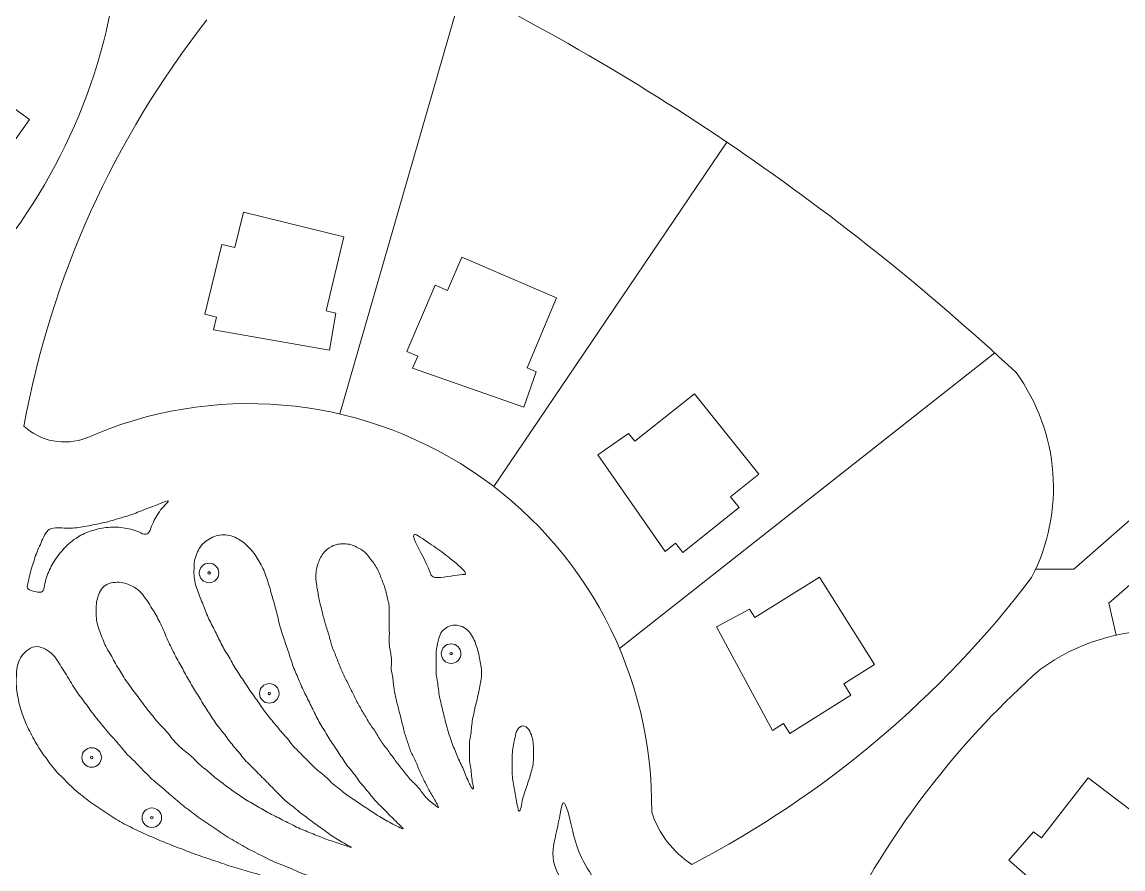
# Model space of a CAD drawing. Header units: inches. Extents: x 36 to 71.8, y 17.4 to 61.8.
# Drawn here: x 49.29 to 63.91, y 40.29 to 51.54 of the extents above; entities that cross this region are included whole.
import ezdxf

# ---------------------------------------------------------------- set-up
doc = ezdxf.new("R2010")
doc.units = ezdxf.units.IN
doc.header["$MEASUREMENT"] = 0
for name, color, linetype, lineweight in [('00_SOURCE_FROZEN', 7, 'CONTINUOUS', 18), ('10_EXISTING_UNCHANGED', 7, 'CONTINUOUS', 13), ('11_EXISTING_TRIMMED', 7, 'CONTINUOUS', 13), ('40_PLANTS', 7, 'CONTINUOUS', 13)]:
    doc.layers.add(name, color=color, linetype=linetype, lineweight=lineweight)

# ---------------------------------------------------------------- blocks, each defined once
blk = doc.blocks.new('TREE')
for radius in [1, 0.13]:
    blk.add_circle((0, 0), radius)

msp = doc.modelspace()

# ---------------------------------------------------------------- linework, layer by layer
at = {"layer": '00_SOURCE_FROZEN'}
msp.add_line((63.257, 44.272), (62.748, 44.272), dxfattribs=at)
for points in [[(55.143, 52), (53.51, 46.333)], [(63.257, 44.272), (68.329, 48.719), (68.329, 49.231), (68.73, 49.6), (69.33, 49.6), (71.442, 51.512), (71.442, 50.696), (69.711, 49.177), (69.725, 48.651), (69.304, 48.218), (68.761, 48.218), (63.72, 43.82), (63.817, 43.397)], [(55.552, 45.371), (58.647, 49.945)], [(62.206, 47.145), (57.223, 43.22)]]:
    msp.add_lwpolyline(points, dxfattribs=at)
for points in [[(48.804, 49.422), (49.389, 50.246), (48.277, 51.045), (47.995, 50.654), (47.85, 50.758), (47.292, 49.982), (47.421, 49.889), (47.319, 49.747), (48.648, 48.921), (48.911, 49.345)], [(53.327, 47.704), (53.561, 48.687), (52.231, 49.012), (52.116, 48.544), (51.942, 48.586), (51.715, 47.658), (51.87, 47.62), (51.829, 47.45), (53.37, 47.181), (53.455, 47.672)], [(55.995, 46.944), (56.387, 47.876), (55.128, 48.415), (54.938, 47.972), (54.774, 48.042), (54.397, 47.164), (54.544, 47.101), (54.475, 46.94), (55.951, 46.422), (56.116, 46.892)], [(57.426, 45.973), (58.218, 46.601), (59.075, 45.534), (58.699, 45.232), (58.811, 45.092), (58.066, 44.493), (57.966, 44.618), (57.83, 44.508), (56.934, 45.791), (57.343, 46.076)], [(59.019, 43.63), (59.878, 44.165), (60.608, 43.006), (60.2, 42.749), (60.296, 42.598), (59.487, 42.088), (59.402, 42.222), (59.254, 42.129), (58.511, 43.505), (58.949, 43.742)], [(62.827, 40.702), (63.445, 41.502), (64.534, 40.672), (64.241, 40.288), (64.384, 40.18), (63.804, 39.42), (63.677, 39.516), (63.571, 39.377), (62.394, 40.407), (62.722, 40.782)]]:
    msp.add_lwpolyline(points, close=True, dxfattribs=at)
for points in [[(50.14, 46.014, -0.546754), (57.65, 41.045, 0.171391), (58.184, 40.351, 0.171391)], [(60.29, 39.74, -0.089338), (62.813, 42.944, -0.322066), (66.051, 42.944, -0.030946), (69.111, 38.833, -0.044664), (70.78, 33.554, -0.301674), (68.967, 31.144, -0.082145), (65.591, 31.078)]]:
    msp.add_lwpolyline(points, format="xyb", dxfattribs=at)
for centre, radius, start, end in [((40.939, 23.771), 31.601, 47.0054, 64.8874), ((43.034, 53.196), 7.583, 313.0815, 348.6437), ((61.436, 43.951), 12.326, 141.8448, 169.6154), ((60.387, 45.356), 2.599, 332.6099, 36.0186), ((49.852, 46.755), 0.794, 227.0981, 291.2465), ((51.961, 52.291), 13.465, 297.5281, 322.8549)]:
    msp.add_arc(centre, radius, start, end, dxfattribs=at)
at = {"layer": '10_EXISTING_UNCHANGED'}
for points, knots in [([(54.495, 44.732), (54.522, 44.742), (54.618, 44.673), (54.7, 44.615), (54.776, 44.561), (54.841, 44.516), (54.916, 44.46), (54.991, 44.403), (55.076, 44.335), (55.133, 44.277), (55.163, 44.246), (55.184, 44.219), (55.176, 44.208), (55.17, 44.199), (55.143, 44.201), (55.106, 44.198), (55.012, 44.19), (54.855, 44.153), (54.781, 44.161), (54.715, 44.168), (54.714, 44.211), (54.684, 44.286), (54.624, 44.436), (54.446, 44.714), (54.495, 44.732)], [0, 0, 0, 0, 0.133458, 0.133458, 0.133458, 0.256225, 0.256225, 0.256225, 0.380923, 0.380923, 0.380923, 0.446528, 0.446528, 0.446528, 0.500426, 0.500426, 0.500426, 0.636497, 0.636497, 0.636497, 0.756742, 0.756742, 0.756742, 1, 1, 1, 1]), ([(56.482, 41.17), (56.513, 41.171), (56.556, 40.985), (56.59, 40.839), (56.622, 40.702), (56.647, 40.601), (56.697, 40.489), (56.751, 40.369), (56.834, 40.236), (56.908, 40.115), (56.942, 40.057), (56.975, 40.003), (56.963, 39.965), (56.952, 39.929), (56.897, 39.909), (56.843, 39.906), (56.605, 39.891), (56.365, 40.179), (56.341, 40.446), (56.329, 40.58), (56.372, 40.709), (56.404, 40.863), (56.433, 41.006), (56.452, 41.17), (56.482, 41.17)], [0, 0, 0, 0, 0.127595, 0.127595, 0.127595, 0.247493, 0.247493, 0.247493, 0.375386, 0.375386, 0.375386, 0.435352, 0.435352, 0.435352, 0.494355, 0.494355, 0.494355, 0.750733, 0.750733, 0.750733, 0.880041, 0.880041, 0.880041, 1, 1, 1, 1])]:
    msp.add_open_spline(points, degree=3, knots=knots, dxfattribs=at)
at = {"layer": '11_EXISTING_TRIMMED'}
for points, knots in [([(49.361, 44.019), (49.352, 44.04), (49.363, 44.076), (49.372, 44.113), (49.381, 44.149), (49.388, 44.185), (49.397, 44.22), (49.406, 44.255), (49.416, 44.289), (49.427, 44.323), (49.437, 44.357), (49.449, 44.392), (49.46, 44.426), (49.472, 44.46), (49.484, 44.494), (49.498, 44.527), (49.512, 44.561), (49.528, 44.593), (49.542, 44.626), (49.557, 44.659), (49.571, 44.692), (49.588, 44.724), (49.605, 44.756), (49.626, 44.787), (49.655, 44.803), (49.685, 44.818), (49.722, 44.82), (49.76, 44.82), (49.798, 44.82), (49.836, 44.818), (49.873, 44.817), (49.911, 44.816), (49.949, 44.816), (49.985, 44.819), (50.022, 44.822), (50.057, 44.829), (50.093, 44.836), (50.128, 44.842), (50.164, 44.847), (50.2, 44.854), (50.235, 44.86), (50.271, 44.867), (50.306, 44.874), (50.341, 44.881), (50.376, 44.889), (50.411, 44.898), (50.446, 44.907), (50.48, 44.918), (50.515, 44.928), (50.549, 44.939), (50.584, 44.948), (50.618, 44.958), (50.653, 44.967), (50.687, 44.977), (50.721, 44.989), (50.756, 45), (50.789, 45.013), (50.823, 45.027), (50.856, 45.04), (50.889, 45.054), (50.923, 45.067), (50.957, 45.079), (50.991, 45.091), (51.024, 45.103), (51.057, 45.116), (51.088, 45.13), (51.126, 45.145), (51.163, 45.159), (51.206, 45.176), (51.223, 45.178), (51.239, 45.18), (51.23, 45.167), (51.208, 45.144), (51.187, 45.122), (51.154, 45.089), (51.129, 45.058), (51.104, 45.027), (51.088, 44.998), (51.07, 44.967), (51.053, 44.937), (51.035, 44.906), (51.02, 44.871), (51.005, 44.835), (50.994, 44.794), (50.978, 44.768), (50.962, 44.742), (50.941, 44.731), (50.912, 44.737), (50.883, 44.742), (50.847, 44.763), (50.812, 44.778), (50.776, 44.792), (50.742, 44.8), (50.707, 44.807), (50.673, 44.815), (50.637, 44.823), (50.601, 44.826), (50.564, 44.83), (50.526, 44.829), (50.489, 44.828), (50.451, 44.828), (50.414, 44.828), (50.378, 44.823), (50.341, 44.818), (50.307, 44.809), (50.272, 44.799), (50.238, 44.79), (50.203, 44.78), (50.169, 44.767), (50.135, 44.754), (50.103, 44.739), (50.071, 44.722), (50.039, 44.704), (50.008, 44.685), (49.978, 44.664), (49.949, 44.643), (49.921, 44.619), (49.894, 44.593), (49.866, 44.568), (49.839, 44.541), (49.815, 44.513), (49.791, 44.485), (49.769, 44.455), (49.749, 44.426), (49.728, 44.396), (49.707, 44.366), (49.69, 44.334), (49.672, 44.303), (49.657, 44.27), (49.642, 44.237), (49.628, 44.205), (49.615, 44.172), (49.605, 44.136), (49.595, 44.1), (49.589, 44.06), (49.582, 44.028), (49.574, 43.996), (49.565, 43.972), (49.54, 43.966), (49.514, 43.96), (49.472, 43.973), (49.436, 43.982), (49.4, 43.991), (49.371, 43.997), (49.361, 44.019)], [0, 0, 0, 0, 0.020833, 0.020833, 0.020833, 0.041667, 0.041667, 0.041667, 0.0625, 0.0625, 0.0625, 0.083333, 0.083333, 0.083333, 0.104167, 0.104167, 0.104167, 0.125, 0.125, 0.125, 0.145833, 0.145833, 0.145833, 0.166667, 0.166667, 0.166667, 0.1875, 0.1875, 0.1875, 0.208333, 0.208333, 0.208333, 0.229167, 0.229167, 0.229167, 0.25, 0.25, 0.25, 0.270833, 0.270833, 0.270833, 0.291667, 0.291667, 0.291667, 0.3125, 0.3125, 0.3125, 0.333333, 0.333333, 0.333333, 0.354167, 0.354167, 0.354167, 0.375, 0.375, 0.375, 0.395833, 0.395833, 0.395833, 0.416667, 0.416667, 0.416667, 0.4375, 0.4375, 0.4375, 0.458333, 0.458333, 0.458333, 0.479167, 0.479167, 0.479167, 0.5, 0.5, 0.5, 0.520833, 0.520833, 0.520833, 0.541667, 0.541667, 0.541667, 0.5625, 0.5625, 0.5625, 0.583333, 0.583333, 0.583333, 0.604167, 0.604167, 0.604167, 0.625, 0.625, 0.625, 0.645833, 0.645833, 0.645833, 0.666667, 0.666667, 0.666667, 0.6875, 0.6875, 0.6875, 0.708333, 0.708333, 0.708333, 0.729167, 0.729167, 0.729167, 0.75, 0.75, 0.75, 0.770833, 0.770833, 0.770833, 0.791667, 0.791667, 0.791667, 0.8125, 0.8125, 0.8125, 0.833333, 0.833333, 0.833333, 0.854167, 0.854167, 0.854167, 0.875, 0.875, 0.875, 0.895833, 0.895833, 0.895833, 0.916667, 0.916667, 0.916667, 0.9375, 0.9375, 0.9375, 0.958333, 0.958333, 0.958333, 0.979167, 0.979167, 0.979167, 1, 1, 1, 1]), ([(51.656, 44.57), (51.676, 44.598), (51.702, 44.621), (51.73, 44.642), (51.758, 44.663), (51.788, 44.681), (51.819, 44.695), (51.851, 44.709), (51.884, 44.72), (51.917, 44.725), (51.95, 44.73), (51.982, 44.73), (52.015, 44.725), (52.048, 44.719), (52.082, 44.709), (52.114, 44.695), (52.146, 44.681), (52.176, 44.664), (52.205, 44.645), (52.233, 44.625), (52.26, 44.603), (52.284, 44.579), (52.309, 44.556), (52.33, 44.53), (52.351, 44.503), (52.372, 44.476), (52.393, 44.447), (52.411, 44.418), (52.43, 44.389), (52.448, 44.359), (52.464, 44.328), (52.48, 44.297), (52.495, 44.266), (52.508, 44.234), (52.52, 44.202), (52.531, 44.169), (52.542, 44.137), (52.553, 44.104), (52.564, 44.072), (52.574, 44.039), (52.584, 44.006), (52.592, 43.973), (52.601, 43.94), (52.611, 43.907), (52.621, 43.874), (52.631, 43.841), (52.64, 43.808), (52.649, 43.775), (52.658, 43.742), (52.667, 43.708), (52.675, 43.675), (52.683, 43.641), (52.69, 43.608), (52.698, 43.574), (52.707, 43.541), (52.716, 43.508), (52.725, 43.475), (52.736, 43.442), (52.746, 43.409), (52.758, 43.377), (52.768, 43.344), (52.779, 43.312), (52.79, 43.279), (52.801, 43.247), (52.812, 43.214), (52.823, 43.181), (52.834, 43.149), (52.844, 43.116), (52.855, 43.084), (52.866, 43.051), (52.876, 43.018), (52.886, 42.985), (52.899, 42.953), (52.912, 42.921), (52.927, 42.89), (52.941, 42.858), (52.955, 42.827), (52.967, 42.795), (52.98, 42.763), (52.994, 42.731), (53.007, 42.699), (53.022, 42.668), (53.037, 42.637), (53.053, 42.606), (53.069, 42.575), (53.085, 42.543), (53.1, 42.512), (53.115, 42.481), (53.131, 42.45), (53.146, 42.419), (53.162, 42.388), (53.177, 42.356), (53.192, 42.325), (53.207, 42.294), (53.223, 42.263), (53.24, 42.232), (53.258, 42.203), (53.276, 42.173), (53.294, 42.143), (53.312, 42.114), (53.33, 42.084), (53.347, 42.054), (53.365, 42.025), (53.384, 41.995), (53.404, 41.967), (53.423, 41.938), (53.442, 41.909), (53.462, 41.88), (53.481, 41.851), (53.5, 41.822), (53.519, 41.793), (53.538, 41.764), (53.557, 41.735), (53.575, 41.705), (53.596, 41.677), (53.616, 41.649), (53.639, 41.623), (53.662, 41.596), (53.684, 41.569), (53.705, 41.541), (53.726, 41.513), (53.746, 41.485), (53.766, 41.456), (53.788, 41.429), (53.81, 41.401), (53.834, 41.375), (53.856, 41.349), (53.879, 41.322), (53.9, 41.294), (53.922, 41.267), (53.944, 41.239), (53.966, 41.212), (53.99, 41.186), (54.015, 41.16), (54.041, 41.136), (54.067, 41.111), (54.092, 41.085), (54.117, 41.06), (54.142, 41.034), (54.167, 41.009), (54.191, 40.985), (54.217, 40.959), (54.242, 40.933), (54.269, 40.906), (54.296, 40.88), (54.323, 40.854), (54.349, 40.828), (54.348, 40.823), (54.347, 40.818), (54.319, 40.832), (54.288, 40.848), (54.257, 40.864), (54.222, 40.881), (54.19, 40.898), (54.158, 40.914), (54.129, 40.931), (54.1, 40.948), (54.071, 40.965), (54.041, 40.984), (54.011, 41.002), (53.981, 41.021), (53.952, 41.039), (53.923, 41.058), (53.894, 41.077), (53.866, 41.097), (53.837, 41.116), (53.808, 41.135), (53.779, 41.154), (53.75, 41.174), (53.721, 41.193), (53.693, 41.213), (53.664, 41.232), (53.635, 41.251), (53.606, 41.27), (53.578, 41.291), (53.551, 41.312), (53.524, 41.336), (53.497, 41.358), (53.47, 41.38), (53.441, 41.4), (53.415, 41.423), (53.388, 41.446), (53.364, 41.472), (53.339, 41.497), (53.313, 41.522), (53.286, 41.545), (53.259, 41.566), (53.231, 41.588), (53.203, 41.608), (53.177, 41.632), (53.151, 41.656), (53.127, 41.683), (53.102, 41.708), (53.077, 41.734), (53.052, 41.759), (53.027, 41.785), (53.001, 41.81), (52.976, 41.835), (52.951, 41.86), (52.925, 41.886), (52.9, 41.911), (52.877, 41.938), (52.855, 41.965), (52.837, 41.994), (52.814, 42.021), (52.792, 42.048), (52.765, 42.073), (52.742, 42.099), (52.719, 42.125), (52.698, 42.154), (52.676, 42.181), (52.654, 42.208), (52.631, 42.234), (52.608, 42.261), (52.585, 42.288), (52.563, 42.315), (52.542, 42.343), (52.52, 42.37), (52.5, 42.398), (52.48, 42.427), (52.46, 42.456), (52.441, 42.485), (52.421, 42.513), (52.401, 42.542), (52.38, 42.569), (52.36, 42.597), (52.339, 42.626), (52.319, 42.654), (52.3, 42.683), (52.281, 42.712), (52.262, 42.741), (52.243, 42.77), (52.224, 42.799), (52.205, 42.828), (52.185, 42.857), (52.166, 42.886), (52.148, 42.915), (52.129, 42.945), (52.111, 42.974), (52.094, 43.004), (52.077, 43.034), (52.059, 43.064), (52.042, 43.094), (52.024, 43.124), (52.006, 43.154), (51.987, 43.183), (51.97, 43.213), (51.953, 43.243), (51.937, 43.274), (51.922, 43.305), (51.906, 43.336), (51.891, 43.368), (51.876, 43.399), (51.86, 43.43), (51.845, 43.461), (51.829, 43.492), (51.813, 43.523), (51.797, 43.554), (51.782, 43.585), (51.767, 43.616), (51.753, 43.648), (51.739, 43.68), (51.726, 43.712), (51.714, 43.744), (51.702, 43.776), (51.689, 43.808), (51.676, 43.84), (51.664, 43.872), (51.651, 43.904), (51.638, 43.936), (51.626, 43.968), (51.614, 44), (51.602, 44.033), (51.593, 44.066), (51.583, 44.099), (51.577, 44.132), (51.574, 44.167), (51.571, 44.202), (51.571, 44.238), (51.572, 44.274), (51.573, 44.31), (51.573, 44.345), (51.579, 44.379), (51.585, 44.413), (51.596, 44.445), (51.609, 44.478), (51.621, 44.51), (51.636, 44.542), (51.656, 44.57)], [0, 0, 0, 0, 0.010417, 0.010417, 0.010417, 0.020833, 0.020833, 0.020833, 0.03125, 0.03125, 0.03125, 0.041667, 0.041667, 0.041667, 0.052083, 0.052083, 0.052083, 0.0625, 0.0625, 0.0625, 0.072917, 0.072917, 0.072917, 0.083333, 0.083333, 0.083333, 0.09375, 0.09375, 0.09375, 0.104167, 0.104167, 0.104167, 0.114583, 0.114583, 0.114583, 0.125, 0.125, 0.125, 0.135417, 0.135417, 0.135417, 0.145833, 0.145833, 0.145833, 0.15625, 0.15625, 0.15625, 0.166667, 0.166667, 0.166667, 0.177083, 0.177083, 0.177083, 0.1875, 0.1875, 0.1875, 0.197917, 0.197917, 0.197917, 0.208333, 0.208333, 0.208333, 0.21875, 0.21875, 0.21875, 0.229167, 0.229167, 0.229167, 0.239583, 0.239583, 0.239583, 0.25, 0.25, 0.25, 0.260417, 0.260417, 0.260417, 0.270833, 0.270833, 0.270833, 0.28125, 0.28125, 0.28125, 0.291667, 0.291667, 0.291667, 0.302083, 0.302083, 0.302083, 0.3125, 0.3125, 0.3125, 0.322917, 0.322917, 0.322917, 0.333333, 0.333333, 0.333333, 0.34375, 0.34375, 0.34375, 0.354167, 0.354167, 0.354167, 0.364583, 0.364583, 0.364583, 0.375, 0.375, 0.375, 0.385417, 0.385417, 0.385417, 0.395833, 0.395833, 0.395833, 0.40625, 0.40625, 0.40625, 0.416667, 0.416667, 0.416667, 0.427083, 0.427083, 0.427083, 0.4375, 0.4375, 0.4375, 0.447917, 0.447917, 0.447917, 0.458333, 0.458333, 0.458333, 0.46875, 0.46875, 0.46875, 0.479167, 0.479167, 0.479167, 0.489583, 0.489583, 0.489583, 0.5, 0.5, 0.5, 0.510417, 0.510417, 0.510417, 0.520833, 0.520833, 0.520833, 0.53125, 0.53125, 0.53125, 0.541667, 0.541667, 0.541667, 0.552083, 0.552083, 0.552083, 0.5625, 0.5625, 0.5625, 0.572917, 0.572917, 0.572917, 0.583333, 0.583333, 0.583333, 0.59375, 0.59375, 0.59375, 0.604167, 0.604167, 0.604167, 0.614583, 0.614583, 0.614583, 0.625, 0.625, 0.625, 0.635417, 0.635417, 0.635417, 0.645833, 0.645833, 0.645833, 0.65625, 0.65625, 0.65625, 0.666667, 0.666667, 0.666667, 0.677083, 0.677083, 0.677083, 0.6875, 0.6875, 0.6875, 0.697917, 0.697917, 0.697917, 0.708333, 0.708333, 0.708333, 0.71875, 0.71875, 0.71875, 0.729167, 0.729167, 0.729167, 0.739583, 0.739583, 0.739583, 0.75, 0.75, 0.75, 0.760417, 0.760417, 0.760417, 0.770833, 0.770833, 0.770833, 0.78125, 0.78125, 0.78125, 0.791667, 0.791667, 0.791667, 0.802083, 0.802083, 0.802083, 0.8125, 0.8125, 0.8125, 0.822917, 0.822917, 0.822917, 0.833333, 0.833333, 0.833333, 0.84375, 0.84375, 0.84375, 0.854167, 0.854167, 0.854167, 0.864583, 0.864583, 0.864583, 0.875, 0.875, 0.875, 0.885417, 0.885417, 0.885417, 0.895833, 0.895833, 0.895833, 0.90625, 0.90625, 0.90625, 0.916667, 0.916667, 0.916667, 0.927083, 0.927083, 0.927083, 0.9375, 0.9375, 0.9375, 0.947917, 0.947917, 0.947917, 0.958333, 0.958333, 0.958333, 0.96875, 0.96875, 0.96875, 0.979167, 0.979167, 0.979167, 0.989583, 0.989583, 0.989583, 1, 1, 1, 1]), ([(53.275, 44.464), (53.291, 44.488), (53.31, 44.509), (53.332, 44.528), (53.353, 44.547), (53.377, 44.563), (53.402, 44.575), (53.427, 44.588), (53.453, 44.598), (53.481, 44.603), (53.509, 44.608), (53.538, 44.608), (53.567, 44.607), (53.596, 44.607), (53.625, 44.605), (53.652, 44.598), (53.679, 44.591), (53.704, 44.579), (53.729, 44.566), (53.755, 44.554), (53.78, 44.541), (53.804, 44.525), (53.828, 44.51), (53.85, 44.492), (53.868, 44.47), (53.887, 44.449), (53.902, 44.425), (53.919, 44.402), (53.936, 44.379), (53.955, 44.357), (53.971, 44.334), (53.987, 44.311), (54, 44.286), (54.012, 44.261), (54.025, 44.235), (54.036, 44.209), (54.047, 44.183), (54.057, 44.157), (54.067, 44.131), (54.077, 44.105), (54.088, 44.079), (54.098, 44.053), (54.106, 44.026), (54.115, 44), (54.121, 43.972), (54.127, 43.945), (54.134, 43.918), (54.141, 43.891), (54.148, 43.864), (54.154, 43.837), (54.161, 43.81), (54.164, 43.781), (54.166, 43.753), (54.166, 43.724), (54.165, 43.695), (54.165, 43.666), (54.165, 43.637), (54.165, 43.607), (54.165, 43.578), (54.165, 43.549), (54.165, 43.52), (54.165, 43.491), (54.165, 43.462), (54.166, 43.433), (54.166, 43.404), (54.166, 43.375), (54.165, 43.346), (54.165, 43.317), (54.163, 43.287), (54.166, 43.259), (54.168, 43.23), (54.174, 43.203), (54.18, 43.175), (54.185, 43.148), (54.191, 43.12), (54.193, 43.092), (54.195, 43.064), (54.194, 43.034), (54.193, 43.005), (54.192, 42.975), (54.191, 42.946), (54.194, 42.918), (54.198, 42.889), (54.206, 42.863), (54.211, 42.835), (54.216, 42.807), (54.218, 42.779), (54.22, 42.751), (54.223, 42.723), (54.227, 42.694), (54.232, 42.667), (54.237, 42.639), (54.243, 42.612), (54.249, 42.584), (54.255, 42.557), (54.26, 42.529), (54.267, 42.502), (54.273, 42.475), (54.281, 42.448), (54.288, 42.421), (54.295, 42.394), (54.301, 42.367), (54.308, 42.339), (54.315, 42.312), (54.321, 42.285), (54.328, 42.258), (54.335, 42.231), (54.342, 42.204), (54.348, 42.177), (54.355, 42.149), (54.361, 42.122), (54.369, 42.095), (54.377, 42.068), (54.386, 42.042), (54.395, 42.015), (54.404, 41.989), (54.413, 41.962), (54.421, 41.936), (54.43, 41.909), (54.439, 41.882), (54.449, 41.856), (54.46, 41.83), (54.473, 41.805), (54.486, 41.78), (54.499, 41.755), (54.512, 41.73), (54.523, 41.704), (54.534, 41.678), (54.542, 41.651), (54.552, 41.625), (54.563, 41.599), (54.575, 41.574), (54.587, 41.548), (54.6, 41.523), (54.613, 41.498), (54.626, 41.472), (54.638, 41.447), (54.651, 41.422), (54.663, 41.396), (54.676, 41.371), (54.688, 41.345), (54.702, 41.321), (54.716, 41.296), (54.732, 41.273), (54.746, 41.249), (54.761, 41.225), (54.774, 41.199), (54.789, 41.172), (54.803, 41.146), (54.818, 41.118), (54.82, 41.109), (54.821, 41.1), (54.809, 41.11), (54.79, 41.124), (54.77, 41.139), (54.743, 41.159), (54.72, 41.178), (54.696, 41.197), (54.676, 41.217), (54.657, 41.238), (54.638, 41.258), (54.62, 41.281), (54.603, 41.304), (54.586, 41.327), (54.57, 41.35), (54.551, 41.372), (54.532, 41.393), (54.511, 41.414), (54.49, 41.434), (54.469, 41.454), (54.447, 41.474), (54.429, 41.496), (54.41, 41.518), (54.394, 41.541), (54.377, 41.563), (54.36, 41.586), (54.341, 41.608), (54.323, 41.63), (54.305, 41.652), (54.288, 41.675), (54.271, 41.697), (54.254, 41.72), (54.237, 41.742), (54.22, 41.765), (54.203, 41.788), (54.186, 41.811), (54.17, 41.834), (54.153, 41.857), (54.136, 41.879), (54.119, 41.902), (54.101, 41.924), (54.084, 41.947), (54.067, 41.97), (54.051, 41.993), (54.037, 42.017), (54.023, 42.042), (54.008, 42.066), (53.994, 42.091), (53.979, 42.114), (53.964, 42.138), (53.947, 42.161), (53.931, 42.184), (53.915, 42.208), (53.899, 42.231), (53.884, 42.255), (53.87, 42.279), (53.856, 42.304), (53.841, 42.328), (53.827, 42.352), (53.813, 42.377), (53.798, 42.401), (53.784, 42.425), (53.769, 42.449), (53.756, 42.474), (53.742, 42.499), (53.73, 42.524), (53.718, 42.55), (53.706, 42.575), (53.693, 42.601), (53.68, 42.626), (53.667, 42.651), (53.655, 42.676), (53.642, 42.702), (53.63, 42.727), (53.617, 42.753), (53.604, 42.778), (53.592, 42.803), (53.579, 42.828), (53.566, 42.854), (53.553, 42.879), (53.54, 42.904), (53.529, 42.93), (53.519, 42.956), (53.51, 42.982), (53.499, 43.008), (53.489, 43.035), (53.478, 43.06), (53.468, 43.086), (53.457, 43.112), (53.448, 43.139), (53.437, 43.165), (53.427, 43.191), (53.415, 43.216), (53.406, 43.243), (53.396, 43.269), (53.389, 43.296), (53.383, 43.323), (53.376, 43.35), (53.37, 43.378), (53.362, 43.405), (53.354, 43.431), (53.344, 43.458), (53.335, 43.484), (53.326, 43.511), (53.318, 43.537), (53.31, 43.564), (53.303, 43.591), (53.296, 43.618), (53.289, 43.645), (53.283, 43.672), (53.276, 43.7), (53.269, 43.727), (53.262, 43.754), (53.256, 43.781), (53.248, 43.808), (53.241, 43.835), (53.233, 43.862), (53.228, 43.889), (53.223, 43.917), (53.221, 43.945), (53.217, 43.973), (53.213, 44.001), (53.206, 44.028), (53.201, 44.056), (53.196, 44.084), (53.193, 44.112), (53.192, 44.14), (53.19, 44.169), (53.19, 44.199), (53.193, 44.228), (53.195, 44.256), (53.2, 44.284), (53.207, 44.31), (53.215, 44.337), (53.224, 44.363), (53.236, 44.389), (53.247, 44.415), (53.259, 44.441), (53.275, 44.464)], [0, 0, 0, 0, 0.010417, 0.010417, 0.010417, 0.020833, 0.020833, 0.020833, 0.03125, 0.03125, 0.03125, 0.041667, 0.041667, 0.041667, 0.052083, 0.052083, 0.052083, 0.0625, 0.0625, 0.0625, 0.072917, 0.072917, 0.072917, 0.083333, 0.083333, 0.083333, 0.09375, 0.09375, 0.09375, 0.104167, 0.104167, 0.104167, 0.114583, 0.114583, 0.114583, 0.125, 0.125, 0.125, 0.135417, 0.135417, 0.135417, 0.145833, 0.145833, 0.145833, 0.15625, 0.15625, 0.15625, 0.166667, 0.166667, 0.166667, 0.177083, 0.177083, 0.177083, 0.1875, 0.1875, 0.1875, 0.197917, 0.197917, 0.197917, 0.208333, 0.208333, 0.208333, 0.21875, 0.21875, 0.21875, 0.229167, 0.229167, 0.229167, 0.239583, 0.239583, 0.239583, 0.25, 0.25, 0.25, 0.260417, 0.260417, 0.260417, 0.270833, 0.270833, 0.270833, 0.28125, 0.28125, 0.28125, 0.291667, 0.291667, 0.291667, 0.302083, 0.302083, 0.302083, 0.3125, 0.3125, 0.3125, 0.322917, 0.322917, 0.322917, 0.333333, 0.333333, 0.333333, 0.34375, 0.34375, 0.34375, 0.354167, 0.354167, 0.354167, 0.364583, 0.364583, 0.364583, 0.375, 0.375, 0.375, 0.385417, 0.385417, 0.385417, 0.395833, 0.395833, 0.395833, 0.40625, 0.40625, 0.40625, 0.416667, 0.416667, 0.416667, 0.427083, 0.427083, 0.427083, 0.4375, 0.4375, 0.4375, 0.447917, 0.447917, 0.447917, 0.458333, 0.458333, 0.458333, 0.46875, 0.46875, 0.46875, 0.479167, 0.479167, 0.479167, 0.489583, 0.489583, 0.489583, 0.5, 0.5, 0.5, 0.510417, 0.510417, 0.510417, 0.520833, 0.520833, 0.520833, 0.53125, 0.53125, 0.53125, 0.541667, 0.541667, 0.541667, 0.552083, 0.552083, 0.552083, 0.5625, 0.5625, 0.5625, 0.572917, 0.572917, 0.572917, 0.583333, 0.583333, 0.583333, 0.59375, 0.59375, 0.59375, 0.604167, 0.604167, 0.604167, 0.614583, 0.614583, 0.614583, 0.625, 0.625, 0.625, 0.635417, 0.635417, 0.635417, 0.645833, 0.645833, 0.645833, 0.65625, 0.65625, 0.65625, 0.666667, 0.666667, 0.666667, 0.677083, 0.677083, 0.677083, 0.6875, 0.6875, 0.6875, 0.697917, 0.697917, 0.697917, 0.708333, 0.708333, 0.708333, 0.71875, 0.71875, 0.71875, 0.729167, 0.729167, 0.729167, 0.739583, 0.739583, 0.739583, 0.75, 0.75, 0.75, 0.760417, 0.760417, 0.760417, 0.770833, 0.770833, 0.770833, 0.78125, 0.78125, 0.78125, 0.791667, 0.791667, 0.791667, 0.802083, 0.802083, 0.802083, 0.8125, 0.8125, 0.8125, 0.822917, 0.822917, 0.822917, 0.833333, 0.833333, 0.833333, 0.84375, 0.84375, 0.84375, 0.854167, 0.854167, 0.854167, 0.864583, 0.864583, 0.864583, 0.875, 0.875, 0.875, 0.885417, 0.885417, 0.885417, 0.895833, 0.895833, 0.895833, 0.90625, 0.90625, 0.90625, 0.916667, 0.916667, 0.916667, 0.927083, 0.927083, 0.927083, 0.9375, 0.9375, 0.9375, 0.947917, 0.947917, 0.947917, 0.958333, 0.958333, 0.958333, 0.96875, 0.96875, 0.96875, 0.979167, 0.979167, 0.979167, 0.989583, 0.989583, 0.989583, 1, 1, 1, 1]), ([(50.359, 44.028), (50.382, 44.053), (50.413, 44.07), (50.446, 44.081), (50.479, 44.093), (50.515, 44.098), (50.55, 44.098), (50.585, 44.099), (50.621, 44.095), (50.654, 44.086), (50.688, 44.076), (50.72, 44.062), (50.752, 44.045), (50.784, 44.028), (50.815, 44.01), (50.841, 43.987), (50.868, 43.963), (50.889, 43.935), (50.911, 43.906), (50.932, 43.877), (50.953, 43.848), (50.972, 43.819), (50.991, 43.789), (51.009, 43.759), (51.028, 43.728), (51.046, 43.698), (51.064, 43.668), (51.081, 43.637), (51.098, 43.606), (51.114, 43.574), (51.13, 43.542), (51.145, 43.51), (51.161, 43.478), (51.175, 43.446), (51.189, 43.413), (51.2, 43.38), (51.214, 43.348), (51.228, 43.315), (51.244, 43.284), (51.26, 43.252), (51.275, 43.22), (51.291, 43.188), (51.307, 43.156), (51.322, 43.124), (51.337, 43.092), (51.355, 43.062), (51.372, 43.031), (51.392, 43.001), (51.41, 42.971), (51.427, 42.94), (51.442, 42.908), (51.458, 42.876), (51.475, 42.844), (51.492, 42.814), (51.51, 42.783), (51.528, 42.753), (51.547, 42.722), (51.565, 42.692), (51.583, 42.662), (51.602, 42.631), (51.621, 42.602), (51.639, 42.572), (51.659, 42.542), (51.677, 42.512), (51.696, 42.482), (51.713, 42.451), (51.732, 42.421), (51.751, 42.391), (51.771, 42.362), (51.79, 42.332), (51.81, 42.302), (51.828, 42.272), (51.848, 42.243), (51.869, 42.214), (51.891, 42.186), (51.913, 42.158), (51.935, 42.13), (51.958, 42.103), (51.98, 42.074), (52.002, 42.046), (52.022, 42.017), (52.043, 41.988), (52.065, 41.96), (52.088, 41.932), (52.111, 41.905), (52.134, 41.878), (52.158, 41.851), (52.18, 41.823), (52.202, 41.795), (52.223, 41.766), (52.247, 41.739), (52.271, 41.712), (52.298, 41.687), (52.325, 41.662), (52.351, 41.636), (52.376, 41.61), (52.402, 41.584), (52.427, 41.558), (52.453, 41.532), (52.479, 41.506), (52.504, 41.48), (52.53, 41.455), (52.556, 41.429), (52.581, 41.403), (52.607, 41.377), (52.633, 41.351), (52.658, 41.325), (52.684, 41.299), (52.709, 41.273), (52.735, 41.247), (52.76, 41.22), (52.787, 41.197), (52.814, 41.173), (52.843, 41.152), (52.871, 41.13), (52.899, 41.108), (52.926, 41.084), (52.954, 41.062), (52.982, 41.039), (53.01, 41.018), (53.039, 40.997), (53.067, 40.976), (53.095, 40.954), (53.124, 40.933), (53.152, 40.911), (53.181, 40.89), (53.21, 40.869), (53.239, 40.849), (53.268, 40.83), (53.297, 40.809), (53.326, 40.788), (53.353, 40.765), (53.382, 40.744), (53.411, 40.724), (53.442, 40.705), (53.471, 40.687), (53.501, 40.669), (53.53, 40.652), (53.564, 40.632), (53.598, 40.613), (53.638, 40.591), (53.653, 40.582), (53.667, 40.573), (53.655, 40.577), (53.628, 40.586), (53.602, 40.595), (53.56, 40.609), (53.524, 40.621), (53.488, 40.633), (53.457, 40.644), (53.424, 40.654), (53.392, 40.665), (53.358, 40.675), (53.325, 40.687), (53.292, 40.699), (53.259, 40.713), (53.227, 40.726), (53.194, 40.739), (53.162, 40.752), (53.129, 40.765), (53.096, 40.778), (53.064, 40.791), (53.031, 40.805), (52.999, 40.818), (52.966, 40.832), (52.935, 40.847), (52.903, 40.863), (52.871, 40.879), (52.839, 40.896), (52.808, 40.912), (52.776, 40.927), (52.744, 40.943), (52.713, 40.959), (52.681, 40.976), (52.649, 40.991), (52.617, 41.007), (52.585, 41.022), (52.554, 41.039), (52.523, 41.055), (52.493, 41.074), (52.462, 41.093), (52.432, 41.111), (52.401, 41.129), (52.371, 41.146), (52.34, 41.163), (52.309, 41.18), (52.279, 41.199), (52.249, 41.218), (52.22, 41.238), (52.19, 41.258), (52.161, 41.278), (52.131, 41.297), (52.102, 41.317), (52.073, 41.337), (52.045, 41.359), (52.016, 41.38), (51.988, 41.402), (51.96, 41.424), (51.931, 41.445), (51.903, 41.466), (51.874, 41.486), (51.846, 41.509), (51.819, 41.532), (51.793, 41.557), (51.766, 41.581), (51.738, 41.604), (51.709, 41.624), (51.682, 41.647), (51.654, 41.67), (51.628, 41.694), (51.602, 41.72), (51.577, 41.746), (51.552, 41.774), (51.525, 41.797), (51.498, 41.821), (51.468, 41.841), (51.44, 41.863), (51.413, 41.885), (51.386, 41.91), (51.36, 41.936), (51.335, 41.962), (51.309, 41.988), (51.286, 42.016), (51.264, 42.044), (51.244, 42.073), (51.222, 42.101), (51.199, 42.128), (51.173, 42.154), (51.147, 42.18), (51.121, 42.206), (51.095, 42.231), (51.072, 42.259), (51.049, 42.286), (51.029, 42.315), (51.007, 42.343), (50.985, 42.371), (50.961, 42.398), (50.939, 42.427), (50.917, 42.455), (50.897, 42.484), (50.876, 42.512), (50.855, 42.541), (50.834, 42.569), (50.812, 42.598), (50.791, 42.626), (50.769, 42.655), (50.748, 42.683), (50.727, 42.712), (50.706, 42.741), (50.685, 42.769), (50.665, 42.798), (50.645, 42.828), (50.626, 42.858), (50.607, 42.888), (50.59, 42.918), (50.572, 42.949), (50.553, 42.979), (50.535, 43.009), (50.517, 43.04), (50.5, 43.071), (50.484, 43.103), (50.467, 43.133), (50.449, 43.164), (50.429, 43.194), (50.412, 43.224), (50.396, 43.255), (50.382, 43.287), (50.369, 43.32), (50.356, 43.352), (50.343, 43.385), (50.331, 43.418), (50.318, 43.451), (50.306, 43.484), (50.296, 43.518), (50.286, 43.551), (50.278, 43.585), (50.275, 43.621), (50.271, 43.656), (50.272, 43.693), (50.272, 43.73), (50.273, 43.766), (50.273, 43.802), (50.279, 43.837), (50.284, 43.872), (50.295, 43.906), (50.308, 43.939), (50.321, 43.971), (50.336, 44.003), (50.359, 44.028)], [0, 0, 0, 0, 0.010417, 0.010417, 0.010417, 0.020833, 0.020833, 0.020833, 0.03125, 0.03125, 0.03125, 0.041667, 0.041667, 0.041667, 0.052083, 0.052083, 0.052083, 0.0625, 0.0625, 0.0625, 0.072917, 0.072917, 0.072917, 0.083333, 0.083333, 0.083333, 0.09375, 0.09375, 0.09375, 0.104167, 0.104167, 0.104167, 0.114583, 0.114583, 0.114583, 0.125, 0.125, 0.125, 0.135417, 0.135417, 0.135417, 0.145833, 0.145833, 0.145833, 0.15625, 0.15625, 0.15625, 0.166667, 0.166667, 0.166667, 0.177083, 0.177083, 0.177083, 0.1875, 0.1875, 0.1875, 0.197917, 0.197917, 0.197917, 0.208333, 0.208333, 0.208333, 0.21875, 0.21875, 0.21875, 0.229167, 0.229167, 0.229167, 0.239583, 0.239583, 0.239583, 0.25, 0.25, 0.25, 0.260417, 0.260417, 0.260417, 0.270833, 0.270833, 0.270833, 0.28125, 0.28125, 0.28125, 0.291667, 0.291667, 0.291667, 0.302083, 0.302083, 0.302083, 0.3125, 0.3125, 0.3125, 0.322917, 0.322917, 0.322917, 0.333333, 0.333333, 0.333333, 0.34375, 0.34375, 0.34375, 0.354167, 0.354167, 0.354167, 0.364583, 0.364583, 0.364583, 0.375, 0.375, 0.375, 0.385417, 0.385417, 0.385417, 0.395833, 0.395833, 0.395833, 0.40625, 0.40625, 0.40625, 0.416667, 0.416667, 0.416667, 0.427083, 0.427083, 0.427083, 0.4375, 0.4375, 0.4375, 0.447917, 0.447917, 0.447917, 0.458333, 0.458333, 0.458333, 0.46875, 0.46875, 0.46875, 0.479167, 0.479167, 0.479167, 0.489583, 0.489583, 0.489583, 0.5, 0.5, 0.5, 0.510417, 0.510417, 0.510417, 0.520833, 0.520833, 0.520833, 0.53125, 0.53125, 0.53125, 0.541667, 0.541667, 0.541667, 0.552083, 0.552083, 0.552083, 0.5625, 0.5625, 0.5625, 0.572917, 0.572917, 0.572917, 0.583333, 0.583333, 0.583333, 0.59375, 0.59375, 0.59375, 0.604167, 0.604167, 0.604167, 0.614583, 0.614583, 0.614583, 0.625, 0.625, 0.625, 0.635417, 0.635417, 0.635417, 0.645833, 0.645833, 0.645833, 0.65625, 0.65625, 0.65625, 0.666667, 0.666667, 0.666667, 0.677083, 0.677083, 0.677083, 0.6875, 0.6875, 0.6875, 0.697917, 0.697917, 0.697917, 0.708333, 0.708333, 0.708333, 0.71875, 0.71875, 0.71875, 0.729167, 0.729167, 0.729167, 0.739583, 0.739583, 0.739583, 0.75, 0.75, 0.75, 0.760417, 0.760417, 0.760417, 0.770833, 0.770833, 0.770833, 0.78125, 0.78125, 0.78125, 0.791667, 0.791667, 0.791667, 0.802083, 0.802083, 0.802083, 0.8125, 0.8125, 0.8125, 0.822917, 0.822917, 0.822917, 0.833333, 0.833333, 0.833333, 0.84375, 0.84375, 0.84375, 0.854167, 0.854167, 0.854167, 0.864583, 0.864583, 0.864583, 0.875, 0.875, 0.875, 0.885417, 0.885417, 0.885417, 0.895833, 0.895833, 0.895833, 0.90625, 0.90625, 0.90625, 0.916667, 0.916667, 0.916667, 0.927083, 0.927083, 0.927083, 0.9375, 0.9375, 0.9375, 0.947917, 0.947917, 0.947917, 0.958333, 0.958333, 0.958333, 0.96875, 0.96875, 0.96875, 0.979167, 0.979167, 0.979167, 0.989583, 0.989583, 0.989583, 1, 1, 1, 1]), ([(54.899, 43.477), (54.925, 43.498), (54.957, 43.515), (54.989, 43.523), (55.021, 43.53), (55.053, 43.529), (55.085, 43.523), (55.117, 43.516), (55.15, 43.504), (55.177, 43.485), (55.204, 43.467), (55.226, 43.443), (55.245, 43.416), (55.264, 43.389), (55.281, 43.359), (55.294, 43.329), (55.308, 43.298), (55.318, 43.267), (55.328, 43.236), (55.338, 43.204), (55.347, 43.172), (55.354, 43.14), (55.362, 43.108), (55.369, 43.075), (55.374, 43.043), (55.38, 43.01), (55.385, 42.977), (55.388, 42.943), (55.39, 42.909), (55.391, 42.874), (55.388, 42.84), (55.385, 42.806), (55.38, 42.773), (55.374, 42.741), (55.368, 42.708), (55.361, 42.676), (55.354, 42.643), (55.347, 42.611), (55.34, 42.579), (55.332, 42.546), (55.325, 42.514), (55.316, 42.482), (55.308, 42.45), (55.3, 42.418), (55.294, 42.385), (55.287, 42.353), (55.28, 42.32), (55.273, 42.288), (55.268, 42.255), (55.262, 42.222), (55.259, 42.188), (55.256, 42.155), (55.253, 42.121), (55.25, 42.088), (55.245, 42.055), (55.24, 42.022), (55.232, 41.989), (55.23, 41.956), (55.227, 41.922), (55.23, 41.887), (55.23, 41.852), (55.23, 41.818), (55.228, 41.783), (55.23, 41.749), (55.232, 41.715), (55.238, 41.682), (55.244, 41.649), (55.249, 41.616), (55.254, 41.583), (55.257, 41.55), (55.26, 41.517), (55.262, 41.484), (55.268, 41.448), (55.274, 41.411), (55.284, 41.371), (55.283, 41.357), (55.282, 41.342), (55.269, 41.354), (55.254, 41.378), (55.239, 41.403), (55.222, 41.44), (55.207, 41.473), (55.192, 41.506), (55.18, 41.535), (55.167, 41.565), (55.155, 41.595), (55.144, 41.626), (55.13, 41.657), (55.116, 41.687), (55.1, 41.717), (55.086, 41.747), (55.072, 41.777), (55.06, 41.808), (55.048, 41.839), (55.036, 41.87), (55.023, 41.901), (55.011, 41.932), (54.999, 41.963), (54.988, 41.994), (54.978, 42.025), (54.967, 42.057), (54.956, 42.088), (54.946, 42.12), (54.937, 42.151), (54.928, 42.183), (54.92, 42.215), (54.912, 42.247), (54.904, 42.28), (54.896, 42.312), (54.888, 42.344), (54.88, 42.376), (54.872, 42.408), (54.864, 42.44), (54.857, 42.473), (54.849, 42.505), (54.842, 42.537), (54.835, 42.57), (54.829, 42.602), (54.823, 42.635), (54.819, 42.668), (54.815, 42.701), (54.811, 42.735), (54.806, 42.768), (54.801, 42.801), (54.795, 42.834), (54.789, 42.866), (54.787, 42.9), (54.785, 42.934), (54.787, 42.969), (54.788, 43.003), (54.788, 43.038), (54.787, 43.073), (54.787, 43.107), (54.786, 43.141), (54.786, 43.176), (54.791, 43.209), (54.795, 43.242), (54.804, 43.273), (54.812, 43.306), (54.819, 43.338), (54.826, 43.372), (54.839, 43.401), (54.853, 43.431), (54.873, 43.456), (54.899, 43.477)], [0, 0, 0, 0, 0.020833, 0.020833, 0.020833, 0.041667, 0.041667, 0.041667, 0.0625, 0.0625, 0.0625, 0.083333, 0.083333, 0.083333, 0.104167, 0.104167, 0.104167, 0.125, 0.125, 0.125, 0.145833, 0.145833, 0.145833, 0.166667, 0.166667, 0.166667, 0.1875, 0.1875, 0.1875, 0.208333, 0.208333, 0.208333, 0.229167, 0.229167, 0.229167, 0.25, 0.25, 0.25, 0.270833, 0.270833, 0.270833, 0.291667, 0.291667, 0.291667, 0.3125, 0.3125, 0.3125, 0.333333, 0.333333, 0.333333, 0.354167, 0.354167, 0.354167, 0.375, 0.375, 0.375, 0.395833, 0.395833, 0.395833, 0.416667, 0.416667, 0.416667, 0.4375, 0.4375, 0.4375, 0.458333, 0.458333, 0.458333, 0.479167, 0.479167, 0.479167, 0.5, 0.5, 0.5, 0.520833, 0.520833, 0.520833, 0.541667, 0.541667, 0.541667, 0.5625, 0.5625, 0.5625, 0.583333, 0.583333, 0.583333, 0.604167, 0.604167, 0.604167, 0.625, 0.625, 0.625, 0.645833, 0.645833, 0.645833, 0.666667, 0.666667, 0.666667, 0.6875, 0.6875, 0.6875, 0.708333, 0.708333, 0.708333, 0.729167, 0.729167, 0.729167, 0.75, 0.75, 0.75, 0.770833, 0.770833, 0.770833, 0.791667, 0.791667, 0.791667, 0.8125, 0.8125, 0.8125, 0.833333, 0.833333, 0.833333, 0.854167, 0.854167, 0.854167, 0.875, 0.875, 0.875, 0.895833, 0.895833, 0.895833, 0.916667, 0.916667, 0.916667, 0.9375, 0.9375, 0.9375, 0.958333, 0.958333, 0.958333, 0.979167, 0.979167, 0.979167, 1, 1, 1, 1]), ([(49.269, 43.093), (49.29, 43.129), (49.316, 43.16), (49.348, 43.186), (49.381, 43.213), (49.419, 43.236), (49.457, 43.242), (49.495, 43.249), (49.533, 43.239), (49.571, 43.222), (49.608, 43.205), (49.646, 43.18), (49.678, 43.151), (49.71, 43.123), (49.737, 43.09), (49.761, 43.055), (49.784, 43.02), (49.804, 42.983), (49.826, 42.947), (49.848, 42.911), (49.872, 42.876), (49.894, 42.84), (49.917, 42.805), (49.937, 42.768), (49.959, 42.732), (49.981, 42.696), (50.004, 42.661), (50.029, 42.626), (50.053, 42.592), (50.079, 42.558), (50.104, 42.524), (50.13, 42.49), (50.155, 42.457), (50.18, 42.422), (50.205, 42.388), (50.229, 42.354), (50.255, 42.32), (50.281, 42.287), (50.309, 42.254), (50.336, 42.221), (50.363, 42.188), (50.389, 42.155), (50.417, 42.122), (50.444, 42.089), (50.474, 42.058), (50.502, 42.026), (50.531, 41.994), (50.56, 41.962), (50.587, 41.929), (50.614, 41.897), (50.64, 41.863), (50.668, 41.831), (50.697, 41.799), (50.73, 41.769), (50.761, 41.739), (50.792, 41.708), (50.822, 41.677), (50.852, 41.646), (50.883, 41.615), (50.913, 41.584), (50.944, 41.553), (50.974, 41.522), (51.004, 41.491), (51.037, 41.463), (51.069, 41.435), (51.103, 41.411), (51.136, 41.383), (51.168, 41.355), (51.199, 41.324), (51.231, 41.296), (51.263, 41.268), (51.297, 41.242), (51.329, 41.215), (51.362, 41.187), (51.394, 41.158), (51.427, 41.131), (51.46, 41.104), (51.494, 41.08), (51.528, 41.055), (51.562, 41.03), (51.595, 41.003), (51.629, 40.978), (51.663, 40.953), (51.698, 40.929), (51.733, 40.906), (51.769, 40.882), (51.804, 40.859), (51.839, 40.836), (51.874, 40.812), (51.908, 40.788), (51.943, 40.764), (51.978, 40.741), (52.013, 40.718), (52.05, 40.696), (52.086, 40.675), (52.124, 40.656), (52.16, 40.635), (52.196, 40.613), (52.232, 40.59), (52.268, 40.57), (52.305, 40.549), (52.343, 40.531), (52.381, 40.512), (52.419, 40.493), (52.457, 40.474), (52.495, 40.455), (52.532, 40.436), (52.57, 40.416), (52.608, 40.398), (52.646, 40.381), (52.685, 40.365), (52.724, 40.35), (52.763, 40.335), (52.802, 40.32), (52.841, 40.303), (52.879, 40.286), (52.917, 40.268), (52.955, 40.251), (52.994, 40.235), (53.033, 40.221), (53.073, 40.208), (53.112, 40.194), (53.152, 40.181), (53.192, 40.168), (53.231, 40.155), (53.271, 40.143), (53.311, 40.131), (53.351, 40.12), (53.391, 40.109), (53.432, 40.098), (53.472, 40.086), (53.513, 40.075), (53.552, 40.063), (53.591, 40.051), (53.629, 40.038), (53.671, 40.028), (53.713, 40.018), (53.76, 40.01), (53.801, 40.001), (53.841, 39.992), (53.876, 39.982), (53.868, 39.976), (53.859, 39.97), (53.808, 39.969), (53.762, 39.973), (53.716, 39.978), (53.675, 39.988), (53.633, 39.993), (53.592, 39.998), (53.549, 39.998), (53.507, 40.003), (53.465, 40.007), (53.424, 40.016), (53.382, 40.021), (53.34, 40.026), (53.297, 40.028), (53.256, 40.034), (53.214, 40.04), (53.173, 40.05), (53.133, 40.059), (53.092, 40.068), (53.051, 40.076), (53.01, 40.084), (52.969, 40.092), (52.927, 40.1), (52.887, 40.108), (52.846, 40.117), (52.805, 40.127), (52.765, 40.137), (52.724, 40.146), (52.683, 40.154), (52.642, 40.163), (52.601, 40.172), (52.561, 40.181), (52.52, 40.192), (52.48, 40.203), (52.44, 40.216), (52.4, 40.228), (52.36, 40.239), (52.32, 40.25), (52.28, 40.262), (52.24, 40.273), (52.2, 40.284), (52.16, 40.296), (52.12, 40.308), (52.08, 40.32), (52.04, 40.332), (52.001, 40.345), (51.961, 40.359), (51.922, 40.373), (51.882, 40.387), (51.843, 40.4), (51.803, 40.413), (51.764, 40.426), (51.724, 40.439), (51.684, 40.452), (51.645, 40.466), (51.606, 40.48), (51.567, 40.495), (51.527, 40.51), (51.489, 40.525), (51.449, 40.54), (51.41, 40.555), (51.371, 40.568), (51.332, 40.583), (51.293, 40.598), (51.254, 40.615), (51.215, 40.63), (51.177, 40.646), (51.138, 40.661), (51.099, 40.677), (51.061, 40.694), (51.023, 40.712), (50.984, 40.728), (50.945, 40.745), (50.906, 40.76), (50.868, 40.777), (50.83, 40.794), (50.793, 40.814), (50.755, 40.834), (50.717, 40.853), (50.679, 40.871), (50.642, 40.891), (50.604, 40.91), (50.567, 40.931), (50.532, 40.953), (50.496, 40.975), (50.462, 41), (50.427, 41.024), (50.392, 41.048), (50.357, 41.071), (50.322, 41.094), (50.286, 41.117), (50.251, 41.14), (50.216, 41.164), (50.182, 41.188), (50.148, 41.214), (50.115, 41.24), (50.081, 41.266), (50.048, 41.293), (50.015, 41.32), (49.983, 41.348), (49.951, 41.376), (49.92, 41.407), (49.89, 41.437), (49.86, 41.469), (49.829, 41.5), (49.798, 41.531), (49.766, 41.56), (49.738, 41.592), (49.71, 41.624), (49.685, 41.658), (49.659, 41.692), (49.634, 41.726), (49.608, 41.76), (49.583, 41.794), (49.559, 41.829), (49.535, 41.863), (49.512, 41.899), (49.49, 41.934), (49.469, 41.971), (49.448, 42.008), (49.428, 42.045), (49.408, 42.082), (49.39, 42.12), (49.371, 42.158), (49.353, 42.196), (49.336, 42.235), (49.32, 42.273), (49.304, 42.312), (49.29, 42.351), (49.276, 42.39), (49.264, 42.43), (49.254, 42.471), (49.244, 42.511), (49.236, 42.552), (49.229, 42.594), (49.222, 42.635), (49.216, 42.676), (49.213, 42.719), (49.211, 42.762), (49.211, 42.806), (49.213, 42.85), (49.214, 42.893), (49.215, 42.935), (49.224, 42.976), (49.233, 43.017), (49.248, 43.058), (49.269, 43.093)], [0, 0, 0, 0, 0.010417, 0.010417, 0.010417, 0.020833, 0.020833, 0.020833, 0.03125, 0.03125, 0.03125, 0.041667, 0.041667, 0.041667, 0.052083, 0.052083, 0.052083, 0.0625, 0.0625, 0.0625, 0.072917, 0.072917, 0.072917, 0.083333, 0.083333, 0.083333, 0.09375, 0.09375, 0.09375, 0.104167, 0.104167, 0.104167, 0.114583, 0.114583, 0.114583, 0.125, 0.125, 0.125, 0.135417, 0.135417, 0.135417, 0.145833, 0.145833, 0.145833, 0.15625, 0.15625, 0.15625, 0.166667, 0.166667, 0.166667, 0.177083, 0.177083, 0.177083, 0.1875, 0.1875, 0.1875, 0.197917, 0.197917, 0.197917, 0.208333, 0.208333, 0.208333, 0.21875, 0.21875, 0.21875, 0.229167, 0.229167, 0.229167, 0.239583, 0.239583, 0.239583, 0.25, 0.25, 0.25, 0.260417, 0.260417, 0.260417, 0.270833, 0.270833, 0.270833, 0.28125, 0.28125, 0.28125, 0.291667, 0.291667, 0.291667, 0.302083, 0.302083, 0.302083, 0.3125, 0.3125, 0.3125, 0.322917, 0.322917, 0.322917, 0.333333, 0.333333, 0.333333, 0.34375, 0.34375, 0.34375, 0.354167, 0.354167, 0.354167, 0.364583, 0.364583, 0.364583, 0.375, 0.375, 0.375, 0.385417, 0.385417, 0.385417, 0.395833, 0.395833, 0.395833, 0.40625, 0.40625, 0.40625, 0.416667, 0.416667, 0.416667, 0.427083, 0.427083, 0.427083, 0.4375, 0.4375, 0.4375, 0.447917, 0.447917, 0.447917, 0.458333, 0.458333, 0.458333, 0.46875, 0.46875, 0.46875, 0.479167, 0.479167, 0.479167, 0.489583, 0.489583, 0.489583, 0.5, 0.5, 0.5, 0.510417, 0.510417, 0.510417, 0.520833, 0.520833, 0.520833, 0.53125, 0.53125, 0.53125, 0.541667, 0.541667, 0.541667, 0.552083, 0.552083, 0.552083, 0.5625, 0.5625, 0.5625, 0.572917, 0.572917, 0.572917, 0.583333, 0.583333, 0.583333, 0.59375, 0.59375, 0.59375, 0.604167, 0.604167, 0.604167, 0.614583, 0.614583, 0.614583, 0.625, 0.625, 0.625, 0.635417, 0.635417, 0.635417, 0.645833, 0.645833, 0.645833, 0.65625, 0.65625, 0.65625, 0.666667, 0.666667, 0.666667, 0.677083, 0.677083, 0.677083, 0.6875, 0.6875, 0.6875, 0.697917, 0.697917, 0.697917, 0.708333, 0.708333, 0.708333, 0.71875, 0.71875, 0.71875, 0.729167, 0.729167, 0.729167, 0.739583, 0.739583, 0.739583, 0.75, 0.75, 0.75, 0.760417, 0.760417, 0.760417, 0.770833, 0.770833, 0.770833, 0.78125, 0.78125, 0.78125, 0.791667, 0.791667, 0.791667, 0.802083, 0.802083, 0.802083, 0.8125, 0.8125, 0.8125, 0.822917, 0.822917, 0.822917, 0.833333, 0.833333, 0.833333, 0.84375, 0.84375, 0.84375, 0.854167, 0.854167, 0.854167, 0.864583, 0.864583, 0.864583, 0.875, 0.875, 0.875, 0.885417, 0.885417, 0.885417, 0.895833, 0.895833, 0.895833, 0.90625, 0.90625, 0.90625, 0.916667, 0.916667, 0.916667, 0.927083, 0.927083, 0.927083, 0.9375, 0.9375, 0.9375, 0.947917, 0.947917, 0.947917, 0.958333, 0.958333, 0.958333, 0.96875, 0.96875, 0.96875, 0.979167, 0.979167, 0.979167, 0.989583, 0.989583, 0.989583, 1, 1, 1, 1]), ([(55.882, 42.159), (55.903, 42.183), (55.935, 42.196), (55.963, 42.188), (55.991, 42.18), (56.014, 42.15), (56.031, 42.119), (56.048, 42.088), (56.059, 42.055), (56.066, 42.022), (56.074, 41.988), (56.078, 41.955), (56.08, 41.92), (56.082, 41.885), (56.08, 41.849), (56.08, 41.813), (56.08, 41.778), (56.081, 41.742), (56.078, 41.708), (56.074, 41.674), (56.067, 41.641), (56.058, 41.608), (56.05, 41.575), (56.04, 41.542), (56.03, 41.509), (56.02, 41.477), (56.009, 41.445), (55.999, 41.412), (55.988, 41.38), (55.978, 41.347), (55.967, 41.315), (55.956, 41.283), (55.944, 41.253), (55.936, 41.218), (55.928, 41.184), (55.923, 41.145), (55.916, 41.112), (55.908, 41.08), (55.899, 41.054), (55.89, 41.059), (55.881, 41.064), (55.873, 41.1), (55.865, 41.136), (55.858, 41.172), (55.851, 41.207), (55.845, 41.24), (55.839, 41.274), (55.833, 41.307), (55.827, 41.341), (55.821, 41.374), (55.815, 41.408), (55.81, 41.442), (55.805, 41.476), (55.8, 41.51), (55.798, 41.545), (55.797, 41.58), (55.799, 41.616), (55.799, 41.651), (55.799, 41.687), (55.798, 41.723), (55.798, 41.758), (55.797, 41.793), (55.798, 41.829), (55.802, 41.863), (55.806, 41.897), (55.814, 41.93), (55.821, 41.963), (55.827, 41.997), (55.833, 42.029), (55.841, 42.064), (55.849, 42.098), (55.86, 42.134), (55.882, 42.159)], [0, 0, 0, 0, 0.041667, 0.041667, 0.041667, 0.083333, 0.083333, 0.083333, 0.125, 0.125, 0.125, 0.166667, 0.166667, 0.166667, 0.208333, 0.208333, 0.208333, 0.25, 0.25, 0.25, 0.291667, 0.291667, 0.291667, 0.333333, 0.333333, 0.333333, 0.375, 0.375, 0.375, 0.416667, 0.416667, 0.416667, 0.458333, 0.458333, 0.458333, 0.5, 0.5, 0.5, 0.541667, 0.541667, 0.541667, 0.583333, 0.583333, 0.583333, 0.625, 0.625, 0.625, 0.666667, 0.666667, 0.666667, 0.708333, 0.708333, 0.708333, 0.75, 0.75, 0.75, 0.791667, 0.791667, 0.791667, 0.833333, 0.833333, 0.833333, 0.875, 0.875, 0.875, 0.916667, 0.916667, 0.916667, 0.958333, 0.958333, 0.958333, 1, 1, 1, 1])]:
    msp.add_open_spline(points, degree=3, knots=knots, dxfattribs=at)

# ---------------------------------------------------------------- block references
at = {"layer": '40_PLANTS', "xscale": 0.13, "yscale": 0.13}
for p in [(51.772, 44.222), (54.986, 43.15), (52.572, 42.622), (50.212, 41.771), (51.012, 40.971)]:
    msp.add_blockref('TREE', p, dxfattribs=at)

doc.saveas('drawing.dxf')
